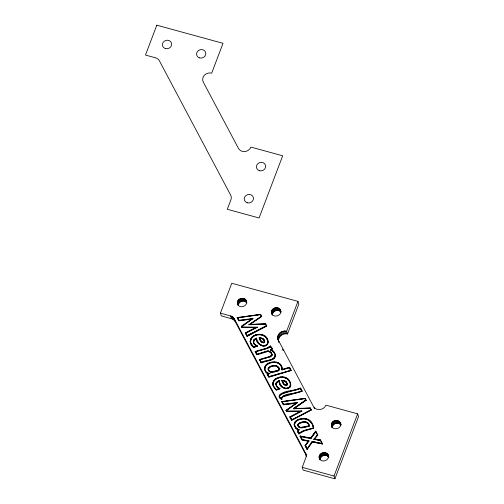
<?xml version="1.0" encoding="UTF-8"?>
<svg xmlns="http://www.w3.org/2000/svg" width="504" height="504" viewBox="0 0 504 504"><rect width="100%" height="100%" fill="white"/><g stroke="black" fill="none" stroke-linecap="round" stroke-linejoin="round"><path stroke-width="0.76" d="M297.883 432.092L297.769 430.889L298.582 429.83L296.447 428.992L294.43 426.025C292.748 421.621 298.066 418.931 301.644 418.528C307.799 417.167 313.217 422.188 313.709 428.211L303.956 431.09L298.897 433.988L297.795 431.815L298.897 433.988M295.848 421.678L295.13 422.138L294.563 424.078L296.585 420.733L294.935 422.257L294.122 424.746M294.475 423.801L295.187 426.913L297.65 429.37L295.766 427.657L294.758 425.924M282.265 367.889L282.353 369.652L281.767 366.269L280.728 364.707A8.404 7.598 -17.9 0 0 276.148 362.042C271.643 361.261 264.134 363.327 264.55 368.997L265.929 372.261L267.637 373.54L265.841 371.984L264.77 370.094M266.207 372.065L267.788 373.244L266.207 372.065L265.098 369.993C263.372 364.751 270.169 362.029 274.321 362.111M281.541 366.685L280.545 365.186A8.07 7.295 -17.9 0 0 276.142 362.622C271.858 361.929 264.984 363.686 264.883 368.953L264.795 368.682M271.618 354.955L271.643 354.186L271.328 355.868L271.706 355.226M272.04 355.295L271.977 354.123L272.04 355.295L270.755 356.643L259.919 359.699L261.393 362.571L260.014 359.976M250.412 342.991C248.182 332.709 266.912 330.87 268.084 341.158C268.645 349.87 255.415 345.498 256.246 338.43L256.656 340.213M267.334 339.173C264.127 331.752 250.469 333.541 250.179 341.8L250.091 341.523M250.646 342.613L253.796 347.224C248.466 343.911 250.097 335.834 256.297 334.921M267.026 339.324C263.964 332.205 250.847 333.843 250.519 341.762L250.431 341.485M273.514 386.801C269.06 377.345 286.455 372.714 289.85 381.503C294.645 390.821 279.953 390.663 279.172 382.542M273.011 385.598L273.143 382.051L274.718 379.865M273.735 386.373L276.4 389.831C273.867 387.778 271.826 383.859 273.924 380.816L273.162 383.248L273.338 385.497M267.706 342.682L267.763 341.844L267.574 343.715L267.8 342.959M267.485 343.438L266.622 344.906L267.8 343.539L267.989 340.88M280.841 385.069C282.706 389.485 291.369 389.22 290.266 383.576M290.09 386.045L290.178 386.322C291.186 383.034 288.704 379.506 285.881 377.981M289.139 387.236L290.405 386.146L290.594 383.487M255.452 338.442L256.586 338.26L254.123 339.368L253.373 340.591C252.838 342.972 254.526 345.227 256.631 346.166L253.858 343.747M253.355 342.266L253.373 340.591M253.695 342.216L254.375 339.57L253.701 340.666C253.159 343.199 255.219 345.397 257.468 346.185L254.167 343.596M279.581 382.719L279.103 380.589L276.728 381.975L275.978 383.197L275.864 384.596L276.463 386.354L278.964 388.66L277.061 387.179M275.953 384.873L275.978 383.197M276.299 384.823L276.979 382.177L276.205 384.546L276.772 386.203L279.153 388.389L276.772 386.203M246.336 300.806C248.579 306.356 238.663 309.424 237.422 303.547C236.294 297.763 246.236 296.157 246.784 302.192M238.234 305.582C238.153 301.298 244.553 299.319 246.878 302.923M280.507 310.155C282.75 315.712 272.834 318.774 271.593 312.896C270.465 307.112 280.407 305.512 280.955 311.541M280.161 309.506L281.056 312.272C278.725 308.668 272.324 310.653 272.412 314.931L271.517 312.159M319.24 457.771L319.914 459.85C315.63 453.127 328.514 449.045 328.816 457.122M327.808 454.375L328.702 457.147C326.378 453.543 319.977 455.521 320.059 459.799L319.164 457.034M340.553 423.637C341.769 429.408 331.5 431.027 331.349 424.935C331.355 419.101 341.006 418.937 341.006 425.011L340.339 422.932M339.992 422.283L340.887 425.048C338.556 421.445 332.161 423.429 332.243 427.707L331.349 424.935M297.757 424.374L297.744 425.515L297.757 424.374C300.271 421.439 306.791 420.216 308.939 424.204M297.996 425.193L298.526 423.839L298.091 425.464L298.387 426.34L299.357 427.222L301.14 427.594L298.689 426.573L298.091 425.464M281.276 398.374L281.434 398.866C282.725 391.973 297.505 394.72 301.581 390.776L300.271 388.313L301.581 390.776M281.371 398.651L281.9 397.152L282.719 396.616L281.711 398.607L281.704 397.669L282.158 397.354M277.628 337.182C277.918 332.936 282.668 330.07 286.631 331.229L287.526 333.995C282.864 332.514 277.225 337.063 278.762 342.002L277.628 337.182L278.523 339.948M297.769 430.889L297.675 431.367M298.116 431.689L299.017 433.503L298.084 430.996L298.11 431.613M281.623 398.33L281.919 399.269L280.476 398.834L279.071 396.358C282.668 389.378 294.506 391.715 300.46 387.941L302.154 391.243L282.807 396.894M283.235 393.095L280.186 394.594L279.071 396.358M279.418 396.327L279.594 395.419L279.789 397.574L281.264 398.84L279.789 397.574M279.248 368.537L278.869 370.661C275.719 371.643 268.922 374.478 268.04 369.205L268.254 368.134C270.749 364.606 277.962 363.907 279.336 368.815L279.002 367.889M270.579 366.566L269.142 367.441L268.04 369.205M268.808 370.522L270.913 371.965L268.808 370.522L268.386 369.174L269.281 367.385M276.545 366.257L278.095 367.145L278.781 368.317C276.74 364.568 270.932 365.564 268.663 368.525L268.386 369.174M261.305 362.3C264.965 359.825 274.724 361.179 275.064 354.961M274.623 357.115L274.718 357.393C276.23 354.344 273.344 350.677 270.396 349.808L272.034 348.611L270.238 346.412L272.034 348.611M274.119 357.727L275.272 356.536L275.398 354.892M271.24 355.591L268.701 356.769L259.44 359.516L261.204 362.949C265.331 360.454 273.836 361.74 275.524 356.019C275.417 353.304 273.641 350.633 271.02 349.738L273.244 351.25L274.819 353.279M264.298 342.203L264.31 341.466L263.989 342.481M264.606 342.348L264.657 341.454L264.606 342.348C262.023 344.358 259.535 339.891 259.132 337.749C261.356 337.573 264.096 338.417 264.581 340.899L264.745 341.731M286.808 384.533L286.915 384.073L286.808 384.533C285.195 385.881 283.399 383.317 282.7 382.064M287.204 384.955L287.261 384.061L287.204 384.955C284.628 386.965 282.139 382.498 281.736 380.356C283.96 380.18 286.7 381.024 287.185 383.506L287.349 384.338M270.824 371.687L272.614 371.7L278.554 370.125L278.951 369.155L278.643 370.402C275.606 371.02 270.717 373.829 268.405 370.39L268.493 370.667M274.976 371.511L278.775 370.383L279.38 369.445M268.267 363.604L266.118 365.06L264.487 367.655M306.476 455.899L235.229 321.615L234.039 320.078L232.369 318.982L221.319 315.876L220.424 313.11L231.758 283.254L297.965 301.367L298.859 304.139L287.526 333.995M286.631 331.229L297.965 301.367M277.868 339.236L313.394 406.394C316.002 411.327 324.078 410.237 325.849 405.147L357.638 413.841L358.533 416.613L334.927 478.8L303.143 470.1L302.249 467.334L306.117 456.908L306.18 454.961L305.582 453.134L234.335 318.849L233.144 317.312L231.475 316.216L220.424 313.11M334.927 478.8L334.032 476.028L357.638 413.841M270.509 356.095L271.498 355.786L271.952 355.018M253.462 340.868L254.211 339.646L255.616 338.707L254.463 339.847M276.066 383.475L276.816 382.252L278.851 381.037L277.068 382.454M297.845 424.651L299.408 423.259M302.268 439.519L300.655 436.477L302.268 439.519L308.977 440.83L305.405 445.429L307.125 448.787L312.165 441.391L321.974 443.533L312.253 441.668L307.075 449.404L312.398 442.021L312.165 441.391M279.682 395.697C285.088 390.789 293.927 391.57 300.365 388.59M300.743 436.748L310.899 438.606L310.672 437.982L315.813 431.096L317.791 434.933L314.452 439.167L320.55 440.137L314.452 439.167M310.76 438.26L315.813 431.096M313.784 439.116L320.317 440.414L313.872 439.394L317.4 434.914L315.756 431.707L310.81 438.329L300.038 436.042L310.672 437.982M310.899 438.606L315.756 431.707M297.858 431.166L299.099 429.679L297.562 429.093M298.173 431.273L299.099 429.679M305.103 445.687L308.41 441.038L305.103 445.687L307.075 449.404M305.493 445.706L308.977 440.83M313.872 439.394L317.791 434.933M274.012 381.093C277.736 376.129 286.77 375.952 289.63 381.931M266.534 344.629L265.879 345.366L267.46 344.534M280.067 383.809C281.427 387.645 286.858 390.354 289.97 386.864L290.058 387.141M261.009 340.861L263.075 342.329L264.209 341.926M264.512 342.071L263.623 342.922M287.116 384.678L286.505 384.81M274.567 379.934L275.77 379.014M270.774 359.774L274.447 358.212M271.108 350.009L272.595 348.932L270.308 345.964L267.089 347.93L255.169 351.464L256.882 354.797L268.298 351.389L270.194 352.208L271.398 353.569L270.793 352.548L269.331 351.729M269.205 347.168L270.308 345.964M270.327 346.689L267.284 348.497L255.648 351.641L257.065 354.419L255.736 351.918M298.929 433.226L303.761 430.523L313.312 428.003L312.789 425.867M298.803 433.711L300.226 432.621M270.396 349.808L272.507 348.655M241.447 326.245L251.698 318.988L238.89 320.878L237.176 317.545L260.663 314.376L261.696 316.43L249.99 324.45L265.69 323.858L266.748 325.962L247.054 336.275L245.297 332.854L255.994 327.342L242.128 327.631L241.447 326.245L242.128 327.631M241.536 326.523L252.888 318.528L241.964 326.605L242.342 327.323L257.361 327.304L242.254 327.046L241.964 326.605M291.608 420.254L311.302 409.947L291.608 420.254L289.85 416.833L300.548 411.321L286.682 411.617L286.001 410.231L296.346 403.244M286.089 410.508L297.442 402.507L286.518 410.584L286.902 411.302L286.518 410.584M247.212 335.84L245.744 332.968L247.212 335.84L266.307 325.849L265.476 324.173L248.957 324.778L261.267 316.348L260.455 314.716L237.686 317.785L239.091 320.544L237.781 318.062M248.957 324.778L261.696 316.43M293.423 408.486L305.733 400.056L293.511 408.763L310.332 408.114L294.544 408.429L306.161 400.138L294.456 408.152M298.614 424.116C301.417 422.27 306.438 421.035 308.631 424.355M269.3 347.136L267.908 347.59M275.669 379.046L280.76 377.112M296.68 421.01C301.203 418.062 308.694 418.011 311.56 423.266M272.651 359.087L273.691 358.816M300.132 432.646L302.702 431.279M247.118 335.563L266.307 325.849M247.054 336.275L266.748 325.962M291.677 419.549L290.298 416.953L291.766 419.826L310.861 409.828L310.029 408.152L293.511 408.763M245.385 333.131L257.273 327.027M245.832 333.245L257.361 327.304M289.939 417.11L301.827 411.012L290.386 417.23M255.704 338.984L256.334 338.707M279.191 380.866L278.057 381.049M299.338 423.266L303.515 421.76M270.516 366.572L275.486 365.381M299.653 419.296L296.396 420.487M302.652 431.279L303.862 430.813M253.707 346.947L256.542 345.889M250.822 343.917L253.607 347.313L257.374 345.908M250.318 342.714L252.202 346.16L253.695 347.59L257.468 346.185M276.305 389.554L278.876 388.382M274.712 388.489L276.211 389.92L280.067 388.792L276.299 390.197L273.426 386.524M257.462 341.202C258.892 344.15 262.502 346.809 265.791 345.089M263.567 346.242L266.024 345.643M268.884 376.595L267.574 374.113L268.884 376.595L290.657 370.295L289.296 367.624L290.569 370.018M267.089 373.936L268.701 376.967L291.136 370.471L268.789 377.244L267.089 373.936L268.67 373.773M256.977 354.142L268.235 350.784L271.058 352.34L272.072 354.4M255.169 351.464L256.794 354.52L268.235 350.784M259.44 359.516L261.116 362.672L270.787 359.787M255.257 351.742L268.141 348.138M259.535 359.793L270.755 356.643M282.265 369.375L289.485 367.246L291.047 370.194M289.384 367.901L281.925 369.797L289.573 367.523L291.136 370.471M267.183 374.214L269.804 373.458L267.662 374.39M303.849 430.8L313.62 427.934L313.11 425.76M301.052 427.316L309.109 425.773L308.543 424.078L307.226 422.906M304.296 427.19L309.532 425.974C306.344 426.567 299.111 430.454 297.656 425.237M302.066 390.965L282.555 396.352M302.154 391.243L300.548 388.219L279.947 394.386M299.659 419.315L301.732 418.805M302.425 427.537L304.315 427.165M237.264 317.822L260.663 314.376M295.583 403.339L283.443 404.863L281.73 401.524L305.216 398.355L306.249 400.415M281.818 401.801L305.216 398.355M282.334 402.047L283.645 404.523L282.24 401.77L305.008 398.696L305.821 400.334M239.003 320.267L252.888 318.528M237.176 317.545L238.802 320.601L252.977 318.805M283.557 404.246L297.442 402.507M281.73 401.524L283.355 404.586L297.53 402.784M262.351 346.091L264.638 345.517M279.758 383.954C281.264 387.072 285.094 389.775 288.54 387.973L288.628 388.25M301.675 418.837L303.811 418.673M298.078 426.497L299.956 427.505L302.488 427.505M258.092 334.536C262.471 333.869 266.862 336.886 267.75 341.246M280.69 377.143L282.605 377.055M248.869 324.5L265.69 323.858M242.04 327.354L255.994 327.342M259.875 339.872L261.834 342.121L262.981 342.644L263.498 342.329M282.385 382.202L284.439 384.728L285.585 385.251L286.096 384.936M286.808 411.025L301.827 411.012M286.001 410.231L286.593 411.34L301.921 411.289M260.782 338.064L259.132 337.749M283.387 380.671L281.736 380.356M279.09 368.166L276.696 365.967L274.346 365.879M303.692 418.704C306.936 418.66 310.325 420.128 311.863 423.108M274.207 362.143L276.236 362.319A8.404 7.598 -17.9 0 1 280.816 364.984L281.856 366.547M304.889 422.05L308.196 423.026M282.473 377.093L284.432 377.351M279.481 397.713L281.919 399.269M312.304 441.743L322.591 443.974L312.398 442.021M300.038 436.042L302.028 439.797L309.072 441.107M300.132 436.319L302.123 440.074L308.505 441.315M267.693 372.966L269.804 373.458M268.487 373.407L269.898 373.735M267.548 373.262L268.575 373.495M260.625 338.102L262.238 338.423L264.027 339.57M283.229 380.709L284.842 381.03L286.631 382.177M302.249 467.334L334.032 476.028M305.714 418.919C309.469 419.435 311.837 422.743 312.877 426.145M271.618 353.146L269.489 351.446L268.298 351.389M284.237 377.376L287.633 378.926L289.939 381.78M295.577 428.129L299.187 429.956M279.065 388.111L279.978 388.515M270.484 350.085L273.004 351.477L274.504 353.417M262.004 338.436L263.088 339.003L264.253 341L263.731 339.74M263.825 340.017L262.093 338.713L259.604 338.077L261.097 341.139L262.137 342.14L263.075 342.329M284.609 381.043L285.692 381.61L286.858 383.607L286.335 382.347M286.423 382.624L284.697 381.32L282.209 380.684L283.702 383.739L284.741 384.747L285.68 384.936M261.311 345.353L258.332 342.739L256.889 339.835M270.396 346.242L272.595 348.932M257.153 341.347L259.9 344.648L262.37 345.511M282.454 349.165L283.185 350.545M310.243 407.837L311.302 409.947M320.462 439.86L322.591 443.974M320.229 440.137L321.974 443.533M319.46 458.476C321.514 463.56 330.252 460.171 328.154 455.03M305.405 445.429L307.037 448.51M245.297 332.854L246.966 335.998M289.85 416.833L291.52 419.977M305.014 445.41L306.986 449.133M280.155 384.086L279.103 380.589M278.693 368.04L279.04 369.432M271.31 353.291L271.732 354.463M308.851 423.927L309.532 425.974M339.526 421.697L340.421 424.469M338.946 421.205L339.841 423.977M338.285 420.821L339.173 423.587M337.548 420.55L338.442 423.322M336.766 420.405L337.661 423.177M335.96 420.386L336.855 423.158M335.154 420.5L336.048 423.272M334.373 420.739L335.267 423.511M333.642 421.098L334.536 423.87M332.98 421.565L333.875 424.337M332.413 422.125L333.308 424.897M331.953 422.768L332.848 425.534M331.619 423.461L332.514 426.226M331.411 424.192L332.306 426.957M331.424 425.672L332.086 427.764M313.967 407.27L314.414 408.649M327.342 453.795L328.236 456.567M326.768 453.304L327.657 456.076M279.688 308.921L280.583 311.692M326.101 452.92L326.995 455.685M279.115 308.429L280.01 311.201M325.364 452.649L326.258 455.414M278.447 308.045L279.342 310.817M285.535 331.021L286.429 333.787M324.582 452.504L325.477 455.269M277.717 307.774L278.605 310.546M323.776 452.485L324.671 455.257M276.929 307.629L277.824 310.401M284.407 330.989L285.302 333.755M276.123 307.61L277.017 310.382M322.969 452.598L323.864 455.37M283.273 331.128L284.168 333.9M322.188 452.838L323.083 455.61M275.323 307.73L276.211 310.495M282.177 331.443L283.072 334.215M321.457 453.197L322.352 455.969M274.541 307.969L275.436 310.735M320.802 453.663L321.697 456.435M273.811 308.322L274.705 311.094M281.137 331.922L282.032 334.688M320.235 454.224L321.124 456.996M273.149 308.794L274.044 311.56M319.775 454.86L320.67 457.632M280.192 332.546L281.081 335.317M272.582 309.355L273.477 312.121M319.435 455.559L320.33 458.325M272.122 309.992L273.017 312.757M319.234 456.29L320.128 459.056M279.361 333.308L280.256 336.074M271.788 310.685L272.677 313.45M271.58 311.415L272.475 314.187M278.674 334.171L279.569 336.943M271.593 312.896L272.255 314.987M278.145 335.129L279.04 337.894M306.237 421.93L303.616 422.346M277.798 336.136L278.687 338.909M277.654 338.222L278.939 342.266M304.227 426.888L304.385 427.468M299.25 422.988L299.496 423.536M286.763 385.352L286.228 385.529M287.242 388.124L287.4 388.704M305.959 454.022L306.627 456.095M305.582 453.134L306.621 456.347M276.003 370.881L276.179 371.454M273.029 365.413L273.162 365.992M263.901 342.203L264.159 342.745M245.99 300.151L246.658 302.23M245.517 299.571L246.412 302.343M244.944 299.08L245.839 301.852M244.276 298.696L245.171 301.461M243.545 298.425L244.434 301.19M242.758 298.28L243.653 301.046M241.952 298.261L242.846 301.033M241.145 298.374L242.04 301.146M240.37 298.614L241.265 301.386M239.639 298.973L240.534 301.745M238.978 299.439L239.873 302.211M238.411 300L239.306 302.772M237.951 300.636L238.846 303.408M237.611 301.335L238.505 304.101M237.409 302.066L238.304 304.832M237.346 302.81L238.014 304.889M237.422 303.547L237.869 304.933M234.335 318.849L235.229 321.615M233.812 318.03L234.707 320.802M233.144 317.312L234.039 320.078M232.357 316.701L233.251 319.467M231.475 316.216L232.369 318.982M230.504 315.869L231.399 318.635M298.022 431.336L298.204 431.966M278.851 381.037L279.26 382.82M256.498 337.982L256.983 340.112M286.77 383.33L287.003 384.35M264.165 340.723L264.398 341.744M267.662 340.969L267.857 342.121M282.013 370.075L282.013 368.222L280.457 364.909A8.07 7.295 -17.9 0 0 276.053 362.344M281.925 367.945L281.925 369.797M156.801 25.2L145.467 55.056L155.553 57.815A6.81 6.155 -17.9 0 1 159.384 60.795L230.624 195.079A6.81 6.155 -17.8 0 1 230.889 199.811L227.291 209.28L259.081 217.98L282.681 155.793L250.891 147.092A6.81 6.155 -17.9 0 1 244.875 151.534A6.81 6.155 -17.9 0 1 238.436 148.346L203.314 82.139A6.81 6.155 -17.9 0 1 204.404 75.254A6.81 6.155 -17.9 0 1 211.68 73.175L223.007 43.319L156.801 25.2M259.472 170.711A4.681 4.234 -18 0 0 265.595 165.589A4.681 4.234 -18 0 0 258.029 163.517A4.681 4.234 -18 0 0 259.472 170.711M199.641 57.935A4.681 4.234 -17.8 0 0 205.764 52.813A4.681 4.234 -17.8 0 0 198.192 50.74A4.681 4.234 -17.8 0 0 199.641 57.935M247.294 202.803A4.681 4.234 -17.9 0 0 253.417 197.681A4.681 4.234 -17.9 0 0 245.845 195.615A4.681 4.234 -17.9 0 0 247.294 202.803M165.469 48.586A4.681 4.234 -17.9 0 0 171.593 43.464A4.681 4.234 -17.9 0 0 164.021 41.391A4.681 4.234 -17.9 0 0 165.469 48.586"/></g></svg>
